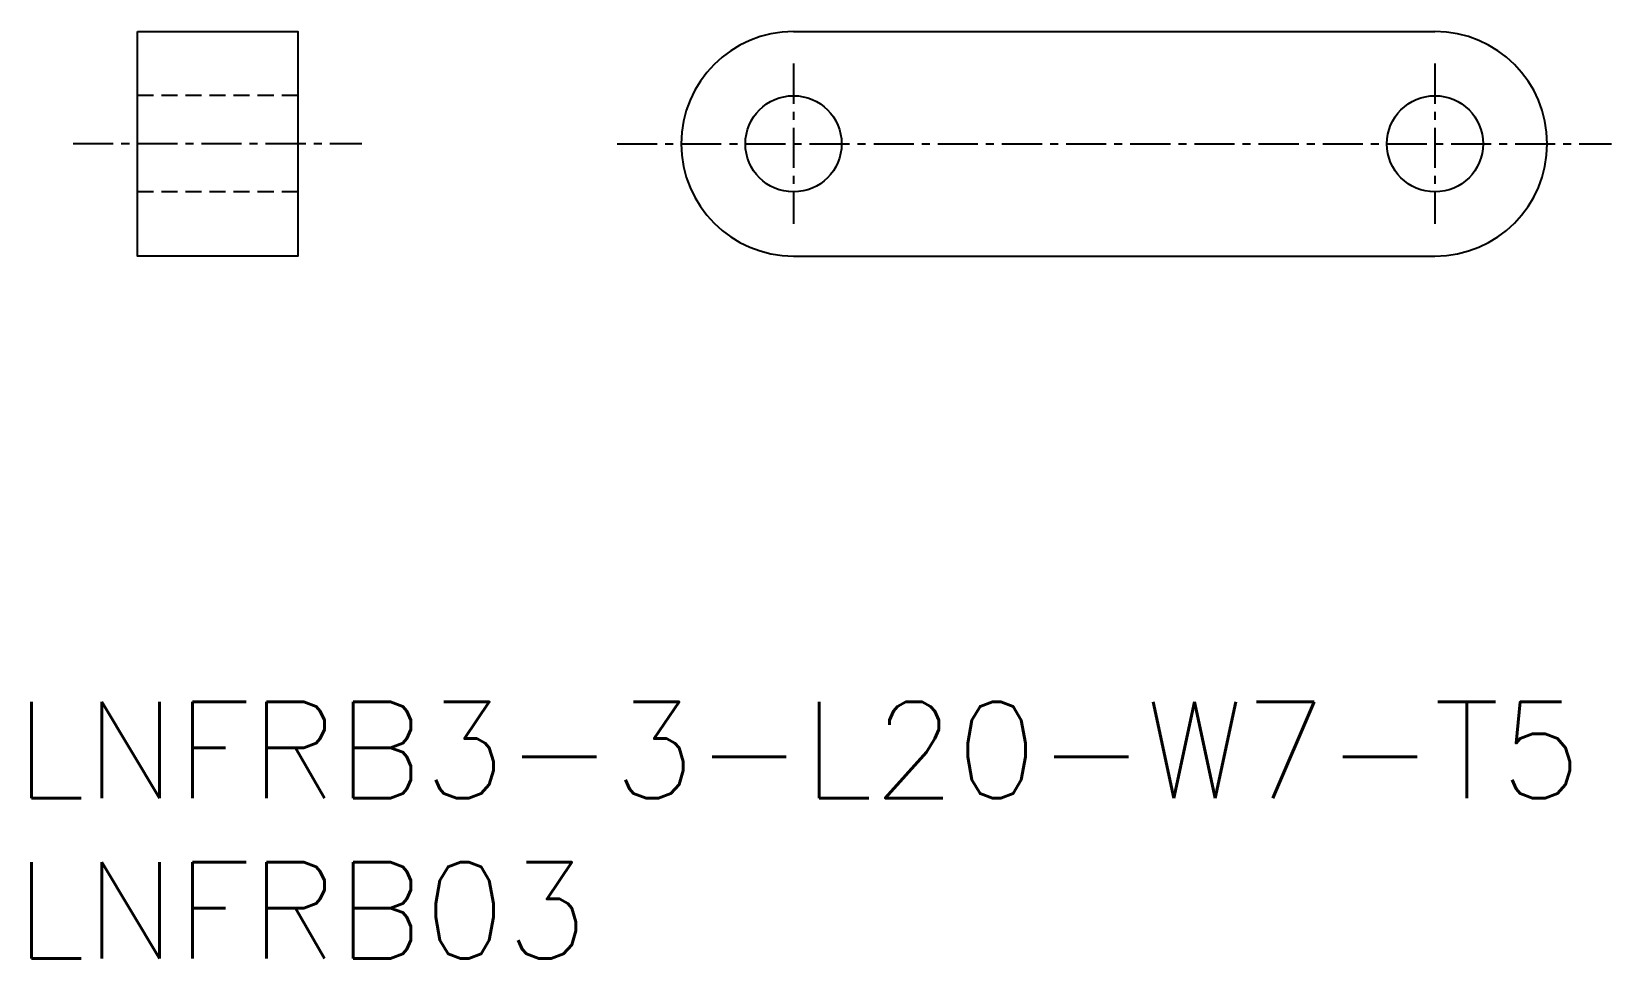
# Model space of a CAD drawing. Extents: x 119.1 to 168.3, y 82 to 110.9.
import ezdxf
from ezdxf.enums import TextEntityAlignment as Align

# ---------------------------------------------------------------- set-up
doc = ezdxf.new("R2010")
doc.units = 0
doc.linetypes.add('CENTER', pattern=[2, 1.25, -0.25, 0.25, -0.25])
doc.linetypes.add('DASHED', pattern=[0.75, 0.5, -0.25])
doc.layers.get('0').update_dxf_attribs({"linetype": 'CONTINUOUS'})
doc.layers.add('CENTER', color=1, linetype='CENTER')
doc.layers.add('MODEL', color=7, linetype='CONTINUOUS')
doc.styles.get("Standard").update_dxf_attribs({"font": 'txt.shx', "bigfont": 'extfont.shx'})

msp = doc.modelspace()

# ---------------------------------------------------------------- linework, layer by layer
at = {"color": 3, "linetype": 'DASHED'}
for p, q in [((122.385, 108.882), (127.385, 108.882)), ((122.385, 105.882), (127.385, 105.882))]:
    msp.add_line(p, q, dxfattribs=at)
msp.add_lwpolyline([(122.385, 110.868), (127.385, 110.868), (127.385, 103.868), (122.385, 103.868)], close=True)
at = {"layer": 'CENTER'}
for p, q in [((142.842, 109.868), (142.842, 104.868)), ((162.842, 109.868), (162.842, 104.868)), ((137.342, 107.368), (168.342, 107.368))]:
    msp.add_line(p, q, dxfattribs=at)
at = {"layer": 'CENTER', "color": 1, "linetype": 'CENTER'}
msp.add_line((120.385, 107.382), (129.385, 107.382), dxfattribs=at)
at = {"layer": 'MODEL'}
for p, q in [((142.842, 110.868), (162.842, 110.868)), ((142.842, 103.868), (162.842, 103.868))]:
    msp.add_line(p, q, dxfattribs=at)
for centre in [(142.842, 107.368), (162.842, 107.368)]:
    msp.add_circle(centre, 1.5, dxfattribs=at)
for centre, start, end in [((142.842, 107.368), 90, 270), ((162.842, 107.368), 270, 90)]:
    msp.add_arc(centre, 3.5, start, end, dxfattribs=at)

# ---------------------------------------------------------------- texts
at = {"color": 7, "linetype": 'CONTINUOUS'}
for s, p in [('LNFRB3-3-L20-W7-T5', (118.573, 88.464)), ('LNFRB03', (118.573, 83.464))]:
    msp.add_text(s, height=3, dxfattribs=at).set_placement(p, align=Align.MIDDLE_LEFT)

doc.saveas('drawing.dxf')
